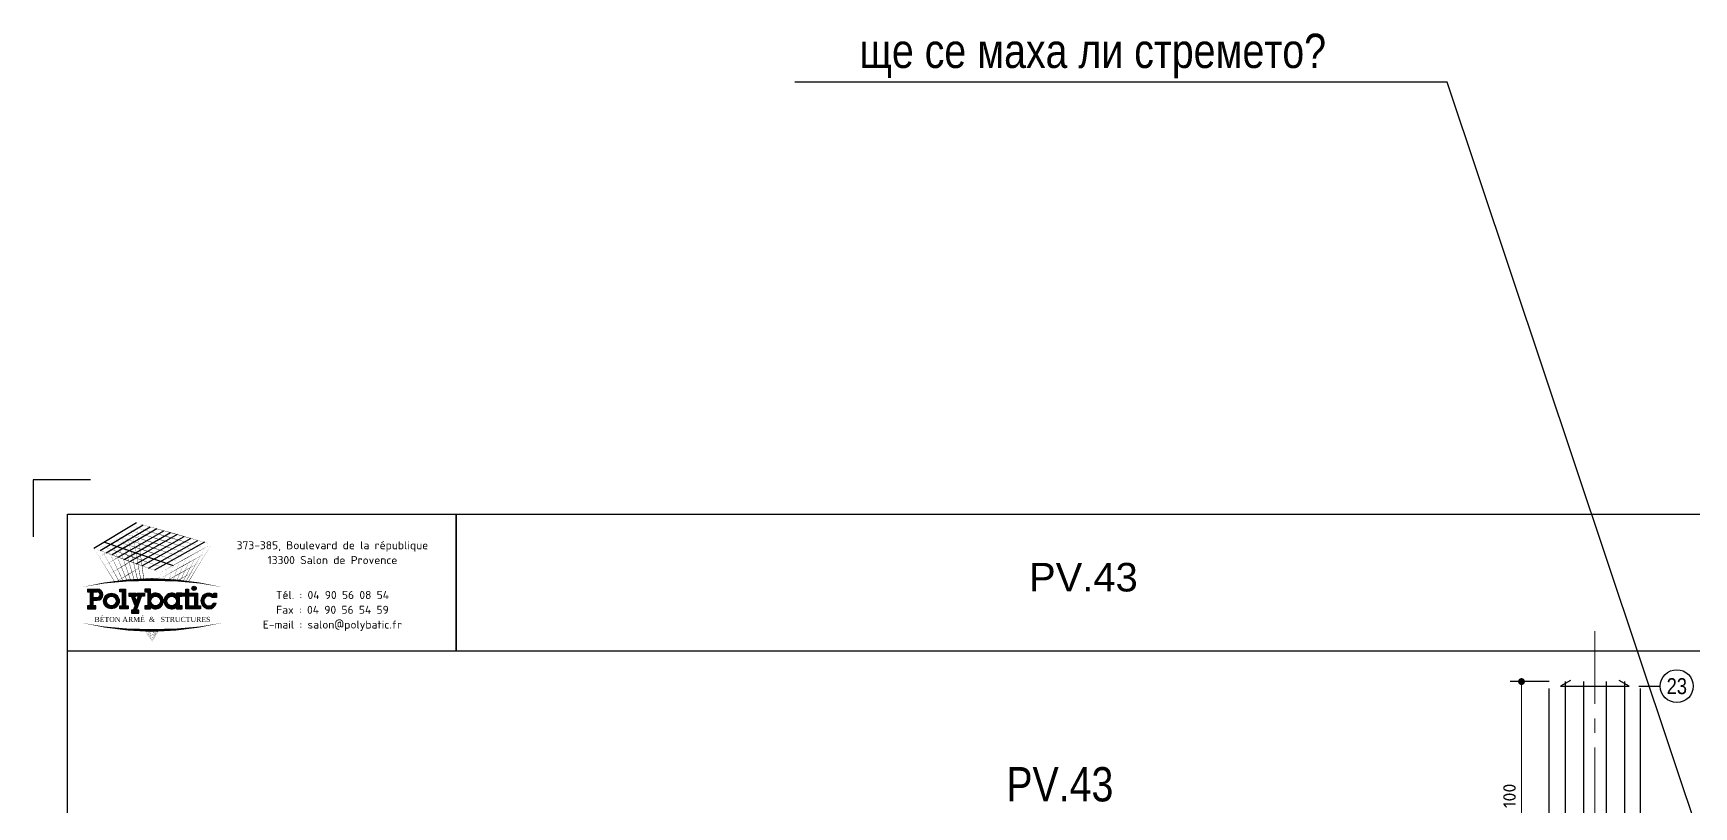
# Model space of a CAD drawing. Extents: x -10329 to 23244, y -15032 to -6928.
# Drawn here: x 4791 to 5518, y -14432 to -14094 of the extents above; entities that cross this region are included whole.
import ezdxf
from ezdxf.enums import TextEntityAlignment as Align

# ---------------------------------------------------------------- set-up
doc = ezdxf.new("R2010")
doc.units = 0
doc.linetypes.add('AXESX2', pattern=[101.6, 63.5, -12.7, 12.7, -12.7])
doc.layers.get('Defpoints').update_dxf_attribs({"color": 53})
for name, color, linetype in [('ARMATURES_ACIERS_FINS', 120, 'Continuous'), ('ARMATURES_ACIERS_FORTS', 150, 'Continuous'), ('ARMATURES_REPERAGE_ACIERS', 7, 'Continuous'), ('Format A4 - Ech 1.25 - Horizontal$0$PYC-CARTOUCHE', 7, 'Continuous'), ('PYC_Cotation', 11, 'Continuous'), ('PYC_HOZ_BET_VU', 252, 'Continuous'), ('PYC_Texte général', 102, 'Continuous')]:
    doc.layers.add(name, color=color, linetype=linetype)
doc.layers.add('PYC_Axes', color=4, linetype='AXESX2', lineweight=15)
doc.styles.add('Format A3 - Ech 1.25 - Horizontal$0$ARIAL', font='ARIAL.TTF')
doc.styles.add('Format A3 - Ech 1.25 - Horizontal$0$POLYBATIC', font='TIMES.TTF')
doc.styles.add('Format A3 - Ech 1.25 - Horizontal$0$schéma', font='simplex.shx')
doc.styles.add('PYC_Texte_cotations', font='romans.shx')
doc.styles.add('PYC_Texte_Titre1', font='ARIALN.TTF', dxfattribs={"height": 30})
doc.styles.add('SGI_Tex_Normal', font='ARIALN.TTF', dxfattribs={"height": 15})
doc.dimstyles.new('PYC-COUPES-25', dxfattribs={"dimscale": 50, "dimtxt": 0.11, "dimasz": 0.06, "dimexe": 0.1, "dimexo": 0.1, "dimgap": 0.05, "dimtad": 3, "dimdec": 1, "dimrnd": 0.5, "dimzin": 9, "dimdsep": 46, "dimtxsty": 'PYC_Texte_cotations', "dimblk1": 'DOT', "dimblk2": 'DOT', "dimsah": 1, "dimcen": 0.09, "dimclrd": 256, "dimclrt": 7, "dimaunit": 2, "dimadec": 1, "dimazin": 0, "dimtfac": 1, "dimtdec": 1, "dimtix": 1, "dimtmove": 2, "dimatfit": 3, "dimldrblk": 'DOT', "dimfxl": 0.3, "dimfxlon": 1, "dimtolj": 1, "dimtzin": 0, "dimlwd": 20, "dimarcsym": 0})

# ---------------------------------------------------------------- blocks, each defined once
blk = doc.blocks.new('_Dot')
at = {"color": 0, "lineweight": -2}
blk.add_line((-0.5, 0), (-1, 0), dxfattribs=at)
at = {"color": 0, "const_width": 0.5}
blk.add_lwpolyline([(-0.25, 0, 1), (0.25, 0, 1)], format="xyb", close=True, dxfattribs=at)
blk = doc.blocks.new('*D121')
at = {"layer": 'Defpoints', "color": 0, "transparency": 16777216}
for p in [(5442.51, -14377.43), (5459.58, -14377.43), (5454.58, -14477.43)]:
    blk.add_point(p, dxfattribs=at)
at = {"layer": 'PYC_Cotation', "color": 0, "lineweight": -2, "transparency": 16777216}
for p, q in [((5454.58, -14377.43), (5437.51, -14377.43)), ((5449.58, -14477.43), (5437.51, -14477.43))]:
    blk.add_line(p, q, dxfattribs=at)
at = {"layer": 'PYC_Cotation', "linetype": 'Continuous', "lineweight": 20, "transparency": 16777216}
blk.add_line((5442.51, -14474.43), (5442.51, -14380.43), dxfattribs=at)
at = {"layer": 'PYC_Cotation', "lineweight": 20, "transparency": 16777216, "xscale": 3, "yscale": 3, "zscale": 3}
for p, rotation in [((5442.51, -14377.43), 90), ((5442.51, -14477.43), 270)]:
    blk.add_blockref('_Dot', p, dxfattribs=dict(at, rotation=rotation))
at = {"layer": 'PYC_Cotation', "color": 7, "transparency": 16777216, "insert": (5437.26, -14427.43), "char_height": 5.5, "attachment_point": 5, "rotation": 90, "style": 'PYC_Texte_cotations'}
blk.add_mtext('\\A1;100', dxfattribs=at)
blk = doc.blocks.new('Format A3 - Ech 1.25 - Horizontal$0$A$C492E529B')
h = blk.add_hatch(color=256)
h.paths.add_polyline_path([(-1.983, 0.1), (-2.083, 0.1), (-2.083, 0.3), (-1.933, 0.3, 1), (-1.933, 0.7), (-2.283, 0.7), (-2.283, 0.6), (-2.183, 0.6), (-2.183, 0.1), (-2.283, 0.1), (-2.283, 0), (-1.983, 0)])
h.paths.add_polyline_path([(-2.083, 0.4), (-2.083, 0.6), (-1.933, 0.6, -1), (-1.933, 0.4)], flags=16)
for color, points in [(256, [(-0.938, 0.7), (-1.138, 0.7), (-1.138, 0.6), (-1.038, 0.6), (-1.038, 0.1), (-1.138, 0.1), (-1.138, 0), (-0.838, 0), (-0.838, 0.1), (-0.938, 0.1)]), (256, [(1.393, 0.55), (1.292, 0.55), (1.292, 0.7), (1.193, 0.7), (1.193, 0.55), (1.093, 0.55), (1.093, 0.45), (1.193, 0.45), (1.193, 0), (1.393, 0), (1.393, 0.1), (1.292, 0.1), (1.292, 0.45), (1.393, 0.45)]), (140, [(1.413, 0.725, 1), (1.563, 0.725, 1)]), (256, [(-0.367, 0.45), (-0.268, 0.45), (-0.268, 0.55), (-0.523, 0.55), (-0.523, 0.45), (-0.473, 0.45), (-0.543, 0.253), (-0.612, 0.45), (-0.562, 0.45), (-0.562, 0.55), (-0.818, 0.55), (-0.818, 0.45), (-0.718, 0.45), (-0.595, 0.101), (-0.648, -0.05), (-0.718, -0.05), (-0.718, -0.15), (-0.468, -0.15), (-0.468, -0.05), (-0.543, -0.05)]), (256, [(1.613, 0.55), (1.413, 0.55), (1.413, 0.45), (1.513, 0.45), (1.513, 0.1), (1.413, 0.1), (1.413, 0), (1.712, 0), (1.712, 0.1), (1.613, 0.1)]), (256, [(2.13, 0.4), (2.283, 0.4), (2.283, 0.55), (2.183, 0.55), (2.183, 0.487, 3.359496), (2.272, 0.2), (2.166, 0.2, -3.125802)])]:
    blk.add_hatch(color=color).paths.add_polyline_path(points)
h = blk.add_hatch(color=256)
h.paths.add_polyline_path([(-0.047, 0.487), (-0.047, 0.7), (-0.248, 0.7), (-0.248, 0.6), (-0.147, 0.6), (-0.147, 0.1), (-0.248, 0.1), (-0.248, 0), (-0.047, 0), (-0.047, 0.063, 2.12132)])
h.paths.add_polyline_path([(-0.047, 0.275, -1), (0.303, 0.275, -1)], flags=16)
h = blk.add_hatch(color=256)
h.paths.add_polyline_path([(-1.158, 0.275, 1), (-1.708, 0.275, 1)])
h.paths.add_polyline_path([(-1.608, 0.275, -1), (-1.258, 0.275, -1)], flags=16)
h = blk.add_hatch(color=256)
h.paths.add_polyline_path([(1.073, 0.1), (0.973, 0.1), (0.973, 0.45), (1.073, 0.45), (1.073, 0.55), (0.873, 0.55), (0.873, 0.487, 2.12132), (0.873, 0.063), (0.873, 0), (1.073, 0)])
h.paths.add_polyline_path([(0.523, 0.275, -1), (0.873, 0.275, -1)], flags=16)
for p, q in [((-0.595, 0.101), (-0.718, 0.45)), ((-0.648, -0.05), (-0.595, 0.101)), ((-0.543, 0.253), (-0.612, 0.45)), ((-0.543, -0.05), (-0.367, 0.45)), ((-0.543, 0.253), (-0.473, 0.45)), ((0.873, 0.55), (0.873, 0.487)), ((1.073, 0.55), (0.873, 0.55)), ((0.873, 0.063), (0.873, 0)), ((0.973, 0.1), (0.973, 0.45)), ((0.973, 0.45), (1.073, 0.45)), ((1.073, 0.1), (0.973, 0.1)), ((1.073, 0.45), (1.073, 0.55)), ((1.073, 0), (1.073, 0.1)), ((2.166, 0.2), (2.272, 0.2)), ((0.873, 0), (1.073, 0))]:
    blk.add_line(p, q)
for points in [[(-2.283, 0.7), (-1.933, 0.7)], [(-2.283, 0.7), (-2.283, 0.6), (-2.183, 0.6), (-2.183, 0.1), (-2.283, 0.1), (-2.283, 0), (-1.983, 0), (-1.983, 0.1), (-2.083, 0.1), (-2.083, 0.3), (-1.933, 0.3)], [(-2.083, 0.4), (-2.083, 0.6), (-1.933, 0.6)], [(-1.138, 0.7), (-0.938, 0.7), (-0.938, 0.1), (-0.838, 0.1), (-0.838, 0), (-1.138, 0), (-1.138, 0.1), (-1.038, 0.1), (-1.038, 0.6), (-1.138, 0.6), (-1.138, 0.7)], [(-0.248, 0.7), (-0.248, 0.6), (-0.147, 0.6), (-0.147, 0.1), (-0.248, 0.1), (-0.248, 0), (-0.047, 0), (-0.047, 0.063)], [(-0.047, 0.487), (-0.047, 0.7), (-0.248, 0.7)], [(1.093, 0.55), (1.193, 0.55), (1.193, 0.7), (1.292, 0.7), (1.292, 0.55), (1.393, 0.55), (1.393, 0.45), (1.292, 0.45), (1.292, 0.1), (1.393, 0.1), (1.393, 0), (1.193, 0), (1.193, 0.45), (1.093, 0.45)], [(-2.083, 0.4), (-1.933, 0.4)], [(-0.818, 0.55), (-0.562, 0.55)], [(-0.818, 0.55), (-0.818, 0.45), (-0.718, 0.45)], [(-0.612, 0.45), (-0.562, 0.45), (-0.562, 0.55)], [(-0.523, 0.55), (-0.268, 0.55), (-0.268, 0.45), (-0.367, 0.45)], [(-0.473, 0.45), (-0.523, 0.45), (-0.523, 0.55)], [(1.093, 0.45), (1.093, 0.55)], [(1.413, 0.45), (1.413, 0.55), (1.613, 0.55), (1.613, 0.1), (1.712, 0.1), (1.712, 0), (1.413, 0), (1.413, 0.1), (1.513, 0.1), (1.513, 0.45), (1.413, 0.45)], [(2.183, 0.487), (2.183, 0.55), (2.283, 0.55), (2.283, 0.4), (2.13, 0.4)], [(-0.648, -0.05), (-0.718, -0.05), (-0.718, -0.15), (-0.468, -0.15), (-0.468, -0.05), (-0.543, -0.05)]]:
    blk.add_lwpolyline(points)
at = {"color": 140}
blk.add_circle((1.488, 0.725), 0.075, dxfattribs=at)
for centre, radius in [((-1.433, 0.275), 0.275), ((-1.433, 0.275), 0.175), ((0.128, 0.275), 0.175), ((0.698, 0.275), 0.175)]:
    blk.add_circle(centre, radius)
for centre, radius, start, end in [((-1.933, 0.5), 0.2, 270, 90), ((-1.933, 0.5), 0.1, 270, 90), ((0.128, 0.275), 0.275, 230.4788, 129.5212), ((0.698, 0.275), 0.275, 50.4788, 309.5212), ((2.008, 0.275), 0.275, 50.4788, 344.17338), ((2.008, 0.275), 0.175, 45.58469, 334.62307)]:
    blk.add_arc(centre, radius, start, end)
blk = doc.blocks.new('Format A3 - Ech 1.25 - Horizontal$0$polybatic')
at = {"color": 140}
for p, q in [((3.761, 2.305), (2.261, 1.405)), ((2.475, 1.328), (4.002, 2.237)), ((2.689, 1.25), (4.243, 2.169)), ((4.484, 2.1), (2.902, 1.173)), ((3.116, 1.096), (4.725, 2.032)), ((3.33, 1.019), (4.966, 1.964)), ((5.207, 1.896), (3.543, 0.941)), ((3.757, 0.864), (5.448, 1.828)), ((2.636, 1.63), (5.061, 0.805)), ((5.689, 1.76), (3.97, 0.787)), ((4.184, 0.71), (5.93, 1.691)), ((6.17, 1.623), (4.398, 0.632))]:
    blk.add_line(p, q, dxfattribs=at)
for points in [[(2.261, 1.405, 0, 0.02, 0), (3.011, 1.855, 0, 0, 0)], [(2.475, 1.328, 0, 0.02, 0), (3.239, 1.782, 0, 0, 0)], [(3.011, 1.855, 0.02, 0, 0), (3.761, 2.305, 0, 0, 0)], [(4.261, 1.455, 0.02, 0, 0), (3.011, 1.855, 0, 0, 0)], [(3.557, 0.281, 0.0168, 0, 0), (3.011, 1.855, 0, 0, 0)], [(3.811, 1.923, 0, 0.02, 0), (3.13, 1.514, 0, 0, 0)], [(4.468, 1.574, 0.02, 0, 0), (3.199, 1.967, 0, 0, 0)], [(3.683, 0.288, 0.0174, 0, 0), (3.199, 1.967, 0, 0, 0)], [(3.239, 1.782, 0.02, 0, 0), (4.002, 2.237, 0, 0, 0)], [(4.674, 1.692, 0.02, 0, 0), (3.386, 2.08, 0, 0, 0)], [(3.802, 0.294, 0.018, 0, 0), (3.386, 2.08, 0, 0, 0)], [(3.466, 1.71, 0.02, 0, 0), (4.243, 2.169, 0, 0, 0)], [(4.88, 1.811, 0.02, 0, 0), (3.574, 2.192, 0, 0, 0)], [(3.916, 0.298, 0.0185, 0, 0), (3.574, 2.192, 0, 0, 0)], [(3.693, 1.637, 0.02, 0, 0), (4.484, 2.1, 0, 0, 0)], [(5.086, 1.93, 0.02, 0, 0), (3.761, 2.305, 0, 0, 0)], [(4.024, 0.301, 0.0191, 0, 0), (3.761, 2.305, 0, 0, 0)], [(3.92, 1.564, 0.02, 0, 0), (4.725, 2.032, 0, 0, 0)], [(4.148, 1.491, 0.02, 0, 0), (4.966, 1.964, 0, 0, 0)], [(4.375, 1.419, 0.02, 0, 0), (5.207, 1.896, 0, 0, 0)], [(4.602, 1.346, 0.02, 0, 0), (5.448, 1.828, 0, 0, 0)], [(4.83, 1.273, 0.02, 0, 0), (5.689, 1.76, 0, 0, 0)], [(6.186, 1.43, 0, 0.02, 0), (4.88, 1.811, 0, 0, 0)], [(6.411, 1.555, 0, 0.02, 0), (5.086, 1.93, 0, 0, 0)], [(3.436, 0.98, 0.02, 0, 0), (2.261, 1.405, 0, 0, 0)], [(2.991, 0.23, 0.0142, 0, 0), (2.261, 1.405, 0, 0, 0)], [(2.448, 1.105, 0, 0.02, 0), (3.13, 1.514, 0, 0, 0)], [(3.643, 1.099, 0.02, 0, 0), (2.449, 1.517, 0, 0, 0)], [(3.143, 0.247, 0.0149, 0, 0), (2.449, 1.517, 0, 0, 0)], [(2.634, 0.805, 0, 0.02, 0), (3.248, 1.173, 0, 0, 0)], [(3.849, 1.217, 0.02, 0, 0), (2.636, 1.63, 0, 0, 0)], [(3.287, 0.26, 0.0155, 0, 0), (2.636, 1.63, 0, 0, 0)], [(2.689, 1.25, 0, 0.02, 0), (3.466, 1.71, 0, 0, 0)], [(4.055, 1.336, 0.02, 0, 0), (2.824, 1.742, 0, 0, 0)], [(3.425, 0.271, 0.0162, 0, 0), (2.824, 1.742, 0, 0, 0)], [(2.902, 1.173, 0, 0.02, 0), (3.693, 1.637, 0, 0, 0)], [(3.116, 1.096, 0, 0.02, 0), (3.92, 1.564, 0, 0, 0)], [(3.861, 1.541, 0, 0.02, 0), (3.248, 1.173, 0, 0, 0)], [(3.33, 1.019, 0, 0.02, 0), (4.148, 1.491, 0, 0, 0)], [(3.543, 0.941, 0, 0.02, 0), (4.375, 1.419, 0, 0, 0)], [(3.757, 0.864, 0, 0.02, 0), (4.602, 1.346, 0, 0, 0)], [(5.061, 0.805, 0, 0.02, 0), (3.849, 1.217, 0, 0, 0)], [(3.97, 0.787, 0, 0.02, 0), (4.83, 1.273, 0, 0, 0)], [(5.286, 0.93, 0, 0.02, 0), (4.055, 1.336, 0, 0, 0)], [(4.184, 0.71, 0, 0.02, 0), (5.057, 1.2, 0, 0, 0)], [(5.511, 1.055, 0, 0.02, 0), (4.261, 1.455, 0, 0, 0)], [(5.736, 1.18, 0, 0.02, 0), (4.468, 1.574, 0, 0, 0)], [(5.961, 1.305, 0, 0.02, 0), (4.674, 1.692, 0, 0, 0)], [(5.057, 1.2, 0.02, 0, 0), (5.93, 1.691, 0, 0, 0)], [(5.284, 1.128, 0.02, 0, 0), (6.17, 1.623, 0, 0, 0)], [(5.311, 0.262, 0.0119, 0, 0), (5.736, 1.18, 0, 0, 0)], [(5.402, 0.787, 0.02, 0, 0), (6.22, 1.241, 0, 0, 0)], [(5.419, 0.253, 0.0132, 0, 0), (5.961, 1.305, 0, 0, 0)], [(5.511, 1.055, 0.02, 0, 0), (6.411, 1.555, 0, 0, 0)], [(5.517, 0.243, 0.0143, 0, 0), (6.186, 1.43, 0, 0, 0)], [(5.607, 0.233, 0.0153, 0, 0), (6.411, 1.555, 0, 0, 0)], [(2.82, 0.505, 0, 0.02, 0), (3.366, 0.832, 0, 0, 0)], [(3.911, 1.16, 0, 0.02, 0), (3.366, 0.832, 0, 0, 0)], [(4.611, 0.555, 0, 0.02, 0), (3.436, 0.98, 0, 0, 0)], [(3.961, 0.778, 0, 0.02, 0), (3.484, 0.491, 0, 0, 0)], [(4.836, 0.68, 0, 0.02, 0), (3.643, 1.099, 0, 0, 0)], [(4.398, 0.632, 0, 0.02, 0), (5.284, 1.128, 0, 0, 0)], [(4.584, 0.332, 0, 0.02, 0), (5.402, 0.787, 0, 0, 0)], [(4.611, 0.555, 0, 0.02, 0), (5.511, 1.055, 0, 0, 0)], [(4.758, 0.296, 0.00596, 0, 0), (4.836, 0.68, 0, 0, 0)], [(4.918, 0.289, 0.00764, 0, 0), (5.061, 0.805, 0, 0, 0)], [(5.062, 0.281, 0.00919, 0, 0), (5.286, 0.93, 0, 0, 0)], [(5.181, 0.249, 0.02, 0, 0), (5.839, 0.614, 0, 0, 0)], [(5.193, 0.272, 0.0106, 0, 0), (5.511, 1.055, 0, 0, 0)], [(5.29, 0.517, 0.02, 0, 0), (6.03, 0.928, 0, 0, 0)], [(1.811, 0.035, 0, 0.1, -0.053843), (4.311, 0.305, 0, 0, 0)], [(3.007, 0.205, 0, 0.02, 0), (3.484, 0.491, 0, 0, 0)], [(4.011, 0.396, 0, 0.00817, 0), (3.844, 0.296, 0, 0.00817, 0)], [(6.811, 0.035, 0, 0.1, 0.053843), (4.311, 0.305, 0, 0, 0)], [(4.58, 0.302, 0.00413, 0, 0), (4.611, 0.555, 0, 0, 0)], [(4.883, 0.291, 0.00887, 0.02, 0), (5.293, 0.519, 0, 0, 0)], [(5.54, 0.24, 0.00376, 0, 0), (5.648, 0.3, 0, 0, 0)], [(1.811, -1.225, 0, 0.1, 0.053843), (4.311, -1.495, 0, 0, 0)], [(4.311, -1.895, 0, 0.00488, 0), (4.061, -1.492, 0, 0.00488, 0)], [(4.311, -1.895, 0, 0.00471, 0), (4.092, -1.493, 0, 0.00471, 0)], [(4.311, -1.895, 0, 0.00456, 0), (4.121, -1.493, 0, 0.00456, 0)], [(4.311, -1.895, 0, 0.00441, 0), (4.147, -1.494, 0, 0.00441, 0)], [(4.311, -1.895, 0, 0.00428, 0), (4.172, -1.494, 0, 0.00428, 0)], [(4.311, -1.895, 0, 0.00415, 0), (4.196, -1.494, 0, 0.00415, 0)], [(4.311, -1.895, 0, 0.00403, 0), (4.218, -1.495, 0, 0.00403, 0)], [(4.311, -1.895, 0, 0.00392, 0), (4.239, -1.495, 0, 0.00392, 0)], [(4.311, -1.895, 0, 0.00392, 0), (4.239, -1.495, 0, 0.00392, 0)], [(4.311, -1.895, 0, 0.00381, 0), (4.259, -1.495, 0, 0.00381, 0)], [(6.811, -1.225, 0, 0.1, -0.053843), (4.311, -1.495, 0, 0, 0)], [(4.311, -1.895, 0, 0.00653, 0), (4.36, -1.495, 0, 0.00653, 0)], [(4.311, -1.895, 0, 0.00622, 0), (4.393, -1.495, 0, 0.00622, 0)], [(4.311, -1.895, 0, 0.00593, 0), (4.423, -1.494, 0, 0.00593, 0)], [(4.311, -1.895, 0, 0.00484, 0), (4.538, -1.493, 0, 0.00484, 0)], [(4.311, -1.895, 0, 0.00467, 0), (4.556, -1.492, 0, 0.00467, 0)], [(4.311, -1.895, 0, 0.00568, 0), (4.45, -1.494, 0, 0.00568, 0)], [(4.311, -1.895, 0, 0.00544, 0), (4.475, -1.494, 0, 0.00544, 0)], [(4.311, -1.895, 0, 0.00522, 0), (4.497, -1.494, 0, 0.00522, 0)], [(4.311, -1.895, 0, 0.00502, 0), (4.519, -1.493, 0, 0.00502, 0)]]:
    blk.add_lwpolyline(points, format="xyseb", dxfattribs=at)
at = {"color": 5}
blk.add_blockref('Format A3 - Ech 1.25 - Horizontal$0$A$C492E529B', (4.311, -0.73), dxfattribs=at)
at = {"lineweight": 60, "style": 'Format A3 - Ech 1.25 - Horizontal$0$POLYBATIC'}
for s, p in [('BÉTON ARMÉ', (2.28, -1.195)), ('STRUCTURES', (4.619, -1.195))]:
    blk.add_text(s, height=0.18, dxfattribs=at).set_placement(p)
at = {"color": 140, "style": 'Format A3 - Ech 1.25 - Horizontal$0$POLYBATIC'}
blk.add_text('&', height=0.18, dxfattribs=at).set_placement((4.311, -1.195), align=Align.CENTER)

msp = doc.modelspace()

# ---------------------------------------------------------------- linework, layer by layer
at = {"color": 1}
msp.add_lwpolyline([(5535.88, -14491.525), (5410.058, -14115.144), (5124.569, -14115.144)], dxfattribs=at)
at = {"layer": 'ARMATURES_ACIERS_FINS'}
msp.add_lwpolyline([(5463.909, -14376.932), (5459.578, -14379.432), (5489.578, -14379.432), (5485.248, -14376.932)], dxfattribs=at)
at = {"layer": 'ARMATURES_ACIERS_FORTS'}
for points in [[(5461.578, -14377.432), (5461.578, -14825.955)], [(5469.578, -14377.432), (5469.578, -14825.955)], [(5479.578, -14377.432), (5479.578, -14825.955)], [(5487.578, -14377.432), (5487.578, -14825.955)]]:
    msp.add_lwpolyline(points, dxfattribs=at)
at = {"layer": 'ARMATURES_REPERAGE_ACIERS'}
msp.add_lwpolyline([(5493.894, -14379.432), (5503.24, -14379.432)], dxfattribs=at)
msp.add_circle((5510.44, -14379.432), 7.2, dxfattribs=at)
at = {"layer": 'Format A4 - Ech 1.25 - Horizontal$0$PYC-CARTOUCHE'}
msp.add_lwpolyline([(4816.469, -14289.132), (4791.469, -14289.132), (4791.469, -14314.132)], dxfattribs=at)
for points in [[(4806.469, -14304.132), (5826.469, -14304.132), (5826.469, -15016.632), (4806.469, -15016.632)], [(4806.469, -14304.132), (4976.469, -14304.132), (4976.469, -14364.132), (4806.469, -14364.132)], [(4976.469, -14304.132), (5526.469, -14304.132), (5526.469, -14364.132), (4976.469, -14364.132)]]:
    msp.add_lwpolyline(points, close=True, dxfattribs=at)
at = {"layer": 'PYC_Axes', "ltscale": 0.5}
msp.add_lwpolyline([(5474.578, -14355.432), (5474.578, -14969.163)], dxfattribs=at)
at = {"layer": 'PYC_HOZ_BET_VU'}
for p, q in [((5454.578, -14477.432), (5454.578, -14380.432)), ((5494.578, -14477.432), (5494.578, -14380.432))]:
    msp.add_line(p, q, dxfattribs=at)

# ---------------------------------------------------------------- block references
at = {"layer": 'Format A4 - Ech 1.25 - Horizontal$0$PYC-CARTOUCHE', "xscale": 12.375, "yscale": 12.375, "zscale": 12.375}
msp.add_blockref('Format A3 - Ech 1.25 - Horizontal$0$polybatic', (4790.068, -14336.559), dxfattribs=at)

# ---------------------------------------------------------------- texts
at = {"color": 1, "style": 'PYC_Texte_Titre1'}
msp.add_text('ще се маха ли стремето?', height=15, rotation=360, dxfattribs=at).set_placement((5254.996, -14101.423), align=Align.MIDDLE_CENTER)
at = {"layer": 'ARMATURES_REPERAGE_ACIERS', "style": 'SGI_Tex_Normal'}
msp.add_text('23', height=7, dxfattribs=at).set_placement((5510.454, -14379.432), align=Align.MIDDLE_CENTER)
at = {"layer": 'Format A4 - Ech 1.25 - Horizontal$0$PYC-CARTOUCHE'}
for s, height, style, p in [('373-385, Boulevard de la république', 3.5, 'Format A3 - Ech 1.25 - Horizontal$0$schéma', (4922.374, -14319.536)), ('13300 Salon de Provence', 3.5, 'Format A3 - Ech 1.25 - Horizontal$0$schéma', (4922.374, -14326.009)), ('PV.43', 12.5, 'Format A3 - Ech 1.25 - Horizontal$0$ARIAL', (5250.874, -14338.007)), ('Tél. : 04 90 56 08 54', 3.5, 'Format A3 - Ech 1.25 - Horizontal$0$schéma', (4922.374, -14341.298)), ('Fax : 04 90 56 54 59', 3.5, 'Format A3 - Ech 1.25 - Horizontal$0$schéma', (4922.374, -14347.772)), ('E-mail : salon@polybatic.fr', 3.5, 'Format A3 - Ech 1.25 - Horizontal$0$schéma', (4922.374, -14354.245))]:
    msp.add_text(s, height=height, dxfattribs=dict(at, style=style)).set_placement(p, align=Align.CENTER)
at = {"layer": 'PYC_Texte général', "linetype": 'Continuous', "style": 'PYC_Texte_Titre1'}
msp.add_text('PV.43', height=15, rotation=360, dxfattribs=at).set_placement((5240.572, -14422.364), align=Align.MIDDLE_CENTER)

# ---------------------------------------------------------------- dimensions: what is measured, and where the dimension line sits
at = {"layer": 'PYC_Cotation'}
dim = msp.add_linear_dim(base=(5442.508, -14377.432), p1=(5454.578, -14477.432), p2=(5459.578, -14377.432), angle=90, dimstyle='PYC-COUPES-25', dxfattribs=at)
dim.commit()
dim.dimension.update_dxf_attribs({"geometry": '*D121', "text_midpoint": (5437.258, -14427.432)})

doc.saveas('drawing.dxf')
